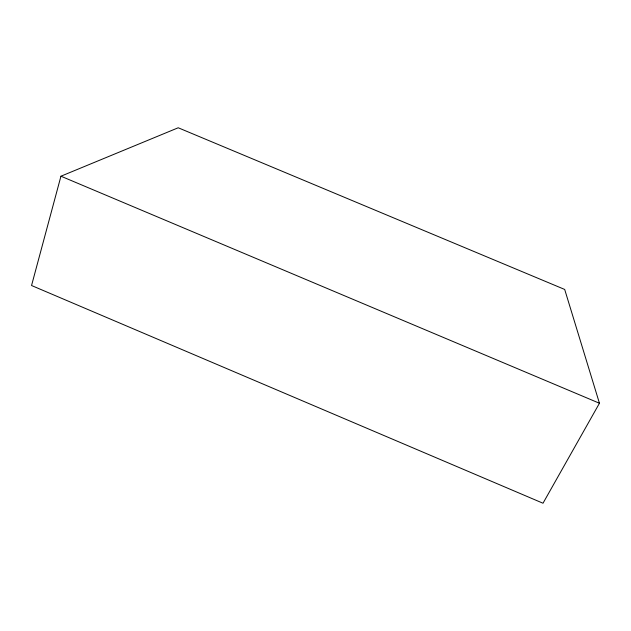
<?xml version="1.0" encoding="UTF-8"?>
<svg xmlns="http://www.w3.org/2000/svg" width="631" height="631" viewBox="0 0 631 631"><rect width="100%" height="100%" fill="white"/><g stroke="black" fill="none" stroke-linecap="round" stroke-linejoin="round"><path stroke-width="0.95" d="M60.947 176.207L31.55 285.512L543.007 503.23L599.45 403.248L564.69 289.448L178.218 127.77L60.947 176.207L599.45 403.248"/></g></svg>
